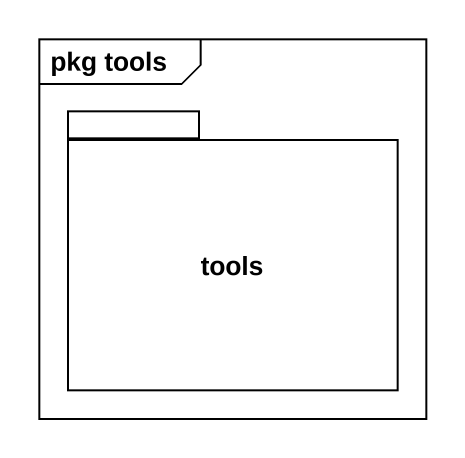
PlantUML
@startuml
mainframe pkg tools
package tools {
}
@enduml
